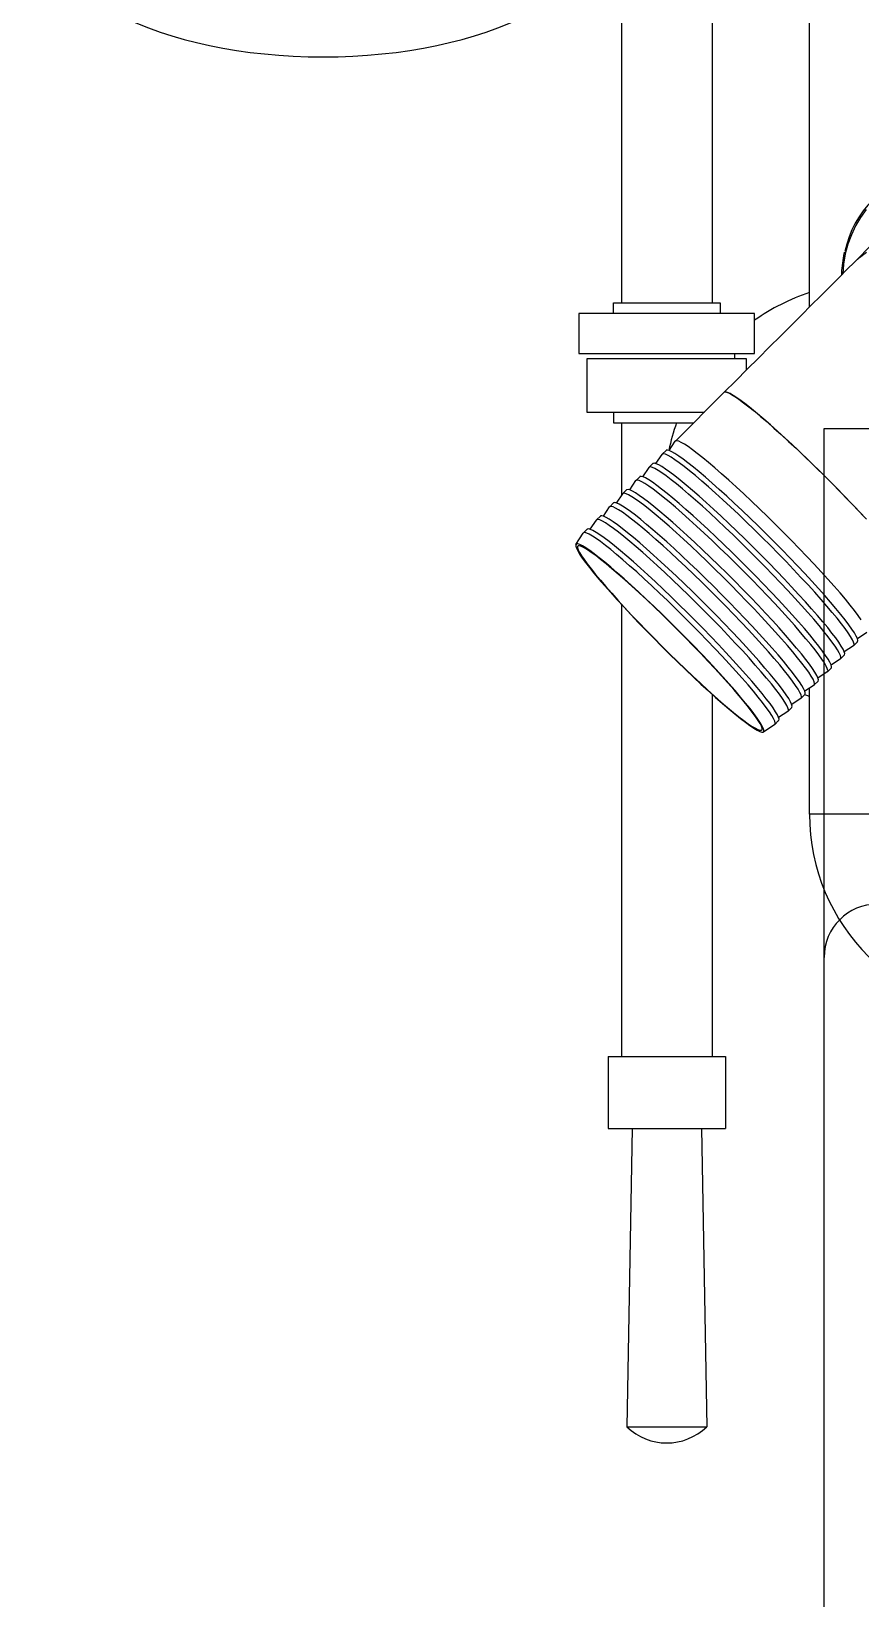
# Model space of a CAD drawing. Header units: millimetres. Extents: x -62354 to 129108, y -71259 to 35407.
# Drawn here: x -24072 to -23761, y 18770 to 19358 of the extents above; entities that cross this region are included whole.
import ezdxf

# ---------------------------------------------------------------- set-up
doc = ezdxf.new("R2010")
doc.units = ezdxf.units.MM
doc.header["$MEASUREMENT"] = 0
doc.layers.add('1st FL Layout xrf$0$CR-Machine', color=7, linetype='Continuous', transparency=0.5)

# ---------------------------------------------------------------- blocks, each defined once
blk = doc.blocks.new('1st FL Layout xrf$0$skjfdhkjhwiueriy872342343243')
for p, q in [((2014, -644.5), (2014, -695.5)), ((1869.27, -690), (1869.27, -650)), ((1787.07, -674.15), (1789.98, -676.31)), ((1789.98, -676.31), (1793.12, -678.19)), ((1806.67, -678.51), (1800.08, -671.92)), ((1805.02, -676.72), (1803.04, -674.11)), ((1901.87, -675.42), (1898.94, -678.18)), ((1900.41, -676.79), (1903.31, -674.09)), ((1941.04, -676.03), (1939.41, -677.19)), ((1945.84, -674.01), (1948.16, -677.49)), ((1793.12, -678.19), (1796.47, -679.77)), ((1796.47, -679.77), (1800, -681.05)), ((1800, -681.05), (1803.69, -682.03)), ((1803.69, -682.03), (1807.52, -682.69)), ((1806.67, -678.51), (1805.02, -676.72)), ((1809.57, -681.41), (1806.67, -678.51)), ((1812.66, -684.51), (1809.57, -681.41)), ((1891.44, -685.43), (1894.46, -682.48)), ((1895.96, -681.03), (1892.95, -683.95)), ((1894.46, -682.48), (1897.46, -679.59)), ((1898.94, -678.18), (1895.96, -681.03)), ((1897.46, -679.59), (1900.41, -676.79)), ((1933.34, -682.01), (1930.97, -684.03)), ((1935.55, -680.2), (1933.34, -682.01)), ((1937.58, -678.59), (1935.55, -680.2)), ((1939.41, -677.19), (1937.58, -678.59)), ((1941.1, -682.11), (1939.07, -683.72)), ((1942.93, -680.72), (1941.1, -682.11)), ((1944.34, -682.13), (1942.51, -683.52)), ((1944.56, -679.56), (1942.93, -680.72)), ((1945.97, -680.96), (1944.34, -682.13)), ((1945.97, -678.63), (1944.56, -679.56)), ((1947.15, -677.95), (1945.97, -678.63)), ((1947.38, -680.04), (1945.97, -680.96)), ((1948.09, -677.52), (1947.15, -677.95)), ((1948.56, -679.36), (1947.38, -680.04)), ((1948.79, -677.34), (1948.09, -677.52)), ((1949.5, -678.93), (1948.56, -679.36)), ((1949.24, -677.41), (1948.79, -677.34)), ((1949.31, -677.47), (1949.24, -677.41)), ((1949.31, -677.47), (1950.72, -678.88)), ((1950.2, -678.75), (1949.5, -678.93)), ((1950.65, -678.82), (1950.2, -678.75)), ((1950.77, -678.94), (1950.65, -678.82)), ((1950.77, -678.94), (1953.09, -682.42)), ((1953.02, -682.45), (1952.08, -682.88)), ((1953.72, -682.27), (1953.02, -682.45)), ((1954.17, -682.34), (1953.72, -682.27)), ((1954.24, -682.4), (1954.17, -682.34)), ((1954.24, -682.4), (1955.65, -683.81)), ((1807.52, -682.69), (1811.17, -683.01)), ((1815.93, -687.78), (1812.66, -684.51)), ((1819.37, -691.21), (1815.93, -687.78)), ((1889.93, -686.93), (1886.93, -689.93)), ((1888.43, -688.43), (1891.44, -685.43)), ((1892.95, -683.95), (1889.93, -686.93)), ((1928.45, -686.22), (1925.8, -688.58)), ((1930.97, -684.03), (1928.45, -686.22)), ((1934.49, -687.55), (1931.97, -689.74)), ((1936.86, -685.54), (1934.49, -687.55)), ((1938.27, -686.94), (1935.9, -688.96)), ((1939.07, -683.72), (1936.86, -685.54)), ((1940.48, -685.13), (1938.27, -686.94)), ((1942.51, -683.52), (1940.48, -685.13)), ((1946.03, -687.04), (1944, -688.65)), ((1947.86, -685.65), (1946.03, -687.04)), ((1949.27, -687.06), (1947.44, -688.45)), ((1949.49, -684.49), (1947.86, -685.65)), ((1950.9, -685.9), (1949.27, -687.06)), ((1950.9, -683.56), (1949.49, -684.49)), ((1952.08, -682.88), (1950.9, -683.56)), ((1952.31, -684.97), (1950.9, -685.9)), ((1953.49, -684.29), (1952.31, -684.97)), ((1954.43, -683.86), (1953.49, -684.29)), ((1955.13, -683.68), (1954.43, -683.86)), ((1955.58, -683.75), (1955.13, -683.68)), ((1955.7, -683.87), (1955.58, -683.75)), ((1955.7, -683.87), (1958.02, -687.36)), ((1957.01, -687.81), (1955.83, -688.49)), ((1957.95, -687.38), (1957.01, -687.81)), ((1958.65, -687.2), (1957.95, -687.38)), ((1959.1, -687.27), (1958.65, -687.2)), ((1959.17, -687.33), (1959.1, -687.27)), ((1959.17, -687.33), (1960.58, -688.74)), ((1822.97, -694.81), (1819.37, -691.21)), ((3241.27, -690), (1869.27, -690)), ((1883.95, -692.95), (1881.03, -695.96)), ((1882.48, -694.46), (1885.43, -691.44)), ((1886.93, -689.93), (1883.95, -692.95)), ((1885.43, -691.44), (1888.43, -688.43)), ((1920.18, -693.73), (1917.25, -696.49)), ((1923.04, -691.09), (1920.18, -693.73)), ((1925.8, -688.58), (1923.04, -691.09)), ((1929.32, -692.1), (1926.56, -694.61)), ((1930.73, -693.51), (1927.97, -696.02)), ((1931.97, -689.74), (1929.32, -692.1)), ((1933.38, -691.15), (1930.73, -693.51)), ((1935.9, -688.96), (1933.38, -691.15)), ((1939.42, -692.48), (1936.9, -694.67)), ((1940.83, -693.89), (1938.31, -696.08)), ((1941.8, -690.47), (1939.42, -692.48)), ((1943.2, -691.88), (1940.83, -693.89)), ((1944, -688.65), (1941.8, -690.47)), ((1945.41, -690.06), (1943.2, -691.88)), ((1947.44, -688.45), (1945.41, -690.06)), ((1948.93, -693.58), (1946.73, -695.4)), ((1950.96, -691.97), (1948.93, -693.58)), ((1952.37, -693.38), (1950.34, -694.99)), ((1952.8, -690.58), (1950.96, -691.97)), ((1954.2, -691.99), (1952.37, -693.38)), ((1954.42, -689.42), (1952.8, -690.58)), ((1955.83, -690.83), (1954.2, -691.99)), ((1955.83, -688.49), (1954.42, -689.42)), ((1957.24, -689.9), (1955.83, -690.83)), ((1958.42, -689.22), (1957.24, -689.9)), ((1959.36, -688.79), (1958.42, -689.22)), ((1960.76, -693.42), (1959.35, -694.35)), ((1960.06, -688.61), (1959.36, -688.79)), ((1960.51, -688.68), (1960.06, -688.61)), ((1960.63, -688.8), (1960.51, -688.68)), ((1960.63, -688.8), (1962.95, -692.29)), ((1961.94, -692.74), (1960.76, -693.42)), ((1962.88, -692.31), (1961.94, -692.74)), ((1963.35, -694.15), (1962.17, -694.83)), ((1963.58, -692.13), (1962.88, -692.31)), ((1964.29, -693.72), (1963.35, -694.15)), ((1964.03, -692.2), (1963.58, -692.13)), ((1964.1, -692.26), (1964.03, -692.2)), ((1964.1, -692.26), (1965.51, -693.67)), ((1964.99, -693.54), (1964.29, -693.72)), ((1965.44, -693.61), (1964.99, -693.54)), ((1965.56, -693.73), (1965.44, -693.61)), ((1965.56, -693.73), (1967.88, -697.22)), ((1823.66, -695.5), (1627, -695.5)), ((1826.7, -698.54), (1822.97, -694.81)), ((1830.57, -702.41), (1826.7, -698.54)), ((1878.18, -698.94), (1875.42, -701.87)), ((1876.79, -700.41), (1879.59, -697.46)), ((1881.03, -695.96), (1878.18, -698.94)), ((1879.59, -697.46), (1882.48, -694.46)), ((1914.27, -699.34), (1911.26, -702.26)), ((1917.25, -696.49), (1914.27, -699.34)), ((1920.78, -700.01), (1917.8, -702.86)), ((1923.7, -697.26), (1920.78, -700.01)), ((1925.11, -698.67), (1922.18, -701.42)), ((1926.56, -694.61), (1923.7, -697.26)), ((1927.97, -696.02), (1925.11, -698.67)), ((1931.49, -699.55), (1928.63, -702.19)), ((1934.25, -697.04), (1931.49, -699.55)), ((1935.66, -698.44), (1932.9, -700.95)), ((1936.9, -694.67), (1934.25, -697.04)), ((1938.31, -696.08), (1935.66, -698.44)), ((1941.83, -699.61), (1939.18, -701.97)), ((1944.35, -697.41), (1941.83, -699.61)), ((1945.76, -698.82), (1943.24, -701.01)), ((1946.73, -695.4), (1944.35, -697.41)), ((1948.14, -696.81), (1945.76, -698.82)), ((1950.34, -694.99), (1948.14, -696.81)), ((1953.87, -698.51), (1951.66, -700.33)), ((1955.27, -699.92), (1953.07, -701.74)), ((1955.89, -696.9), (1953.87, -698.51)), ((1957.3, -698.31), (1955.27, -699.92)), ((1957.73, -695.51), (1955.89, -696.9)), ((1959.14, -696.92), (1957.3, -698.31)), ((1959.35, -694.35), (1957.73, -695.51)), ((1960.76, -695.76), (1959.14, -696.92)), ((1962.17, -694.83), (1960.76, -695.76)), ((1964.28, -699.28), (1962.66, -700.44)), ((1965.69, -698.35), (1964.28, -699.28)), ((1966.87, -697.67), (1965.69, -698.35)), ((1967.1, -699.76), (1965.69, -700.69)), ((2014, -695.5), (1966.74, -695.5)), ((1967.81, -697.24), (1966.87, -697.67)), ((1968.28, -699.08), (1967.1, -699.76)), ((1968.51, -697.06), (1967.81, -697.24)), ((1969.22, -698.65), (1968.28, -699.08)), ((1968.96, -697.14), (1968.51, -697.06)), ((1969.04, -697.19), (1968.96, -697.14)), ((1969.04, -697.19), (1970.44, -698.6)), ((1969.48, -696.5), (1969.18, -697.34)), ((1969.92, -698.47), (1969.22, -698.65)), ((1969.83, -695.5), (1969.48, -696.5)), ((1970.37, -698.54), (1969.92, -698.47)), ((1970.49, -698.66), (1970.37, -698.54)), ((1970.49, -698.66), (1972.81, -702.15)), ((1834.55, -706.39), (1830.57, -702.41)), ((1872.78, -704.73), (1870.27, -707.49)), ((1871.51, -706.12), (1874.09, -703.31)), ((1875.42, -701.87), (1872.78, -704.73)), ((1874.09, -703.31), (1876.79, -700.41)), ((1908.24, -705.24), (1905.24, -708.24)), ((1911.26, -702.26), (1908.24, -705.24)), ((1914.79, -705.78), (1911.77, -708.76)), ((1917.8, -702.86), (1914.79, -705.78)), ((1919.21, -704.27), (1916.2, -707.19)), ((1922.18, -701.42), (1919.21, -704.27)), ((1925.71, -704.94), (1922.73, -707.79)), ((1928.63, -702.19), (1925.71, -704.94)), ((1930.04, -703.6), (1927.12, -706.35)), ((1932.9, -700.95), (1930.04, -703.6)), ((1936.42, -704.48), (1933.56, -707.12)), ((1937.83, -705.89), (1934.97, -708.53)), ((1939.18, -701.97), (1936.42, -704.48)), ((1940.59, -703.38), (1937.83, -705.89)), ((1943.24, -701.01), (1940.59, -703.38)), ((1946.76, -704.54), (1944.11, -706.9)), ((1948.17, -705.95), (1945.52, -708.31)), ((1949.28, -702.34), (1946.76, -704.54)), ((1950.69, -703.75), (1948.17, -705.95)), ((1951.66, -700.33), (1949.28, -702.34)), ((1953.07, -701.74), (1950.69, -703.75)), ((1956.59, -705.26), (1954.22, -707.27)), ((1958.8, -703.44), (1956.59, -705.26)), ((1960.21, -704.85), (1958, -706.67)), ((1960.82, -701.83), (1958.8, -703.44)), ((1962.23, -703.24), (1960.21, -704.85)), ((1962.66, -700.44), (1960.82, -701.83)), ((1964.07, -701.85), (1962.23, -703.24)), ((1965.69, -700.69), (1964.07, -701.85)), ((1967.59, -705.37), (1965.75, -706.76)), ((1969.21, -704.21), (1967.59, -705.37)), ((1970.62, -705.62), (1969, -706.78)), ((1970.62, -703.29), (1969.21, -704.21)), ((1971.8, -702.61), (1970.62, -703.29)), ((1972.03, -704.69), (1970.62, -705.62)), ((1972.74, -702.17), (1971.8, -702.61)), ((1973.21, -704.01), (1972.03, -704.69)), ((1973.44, -701.99), (1972.74, -702.17)), ((1974.15, -703.58), (1973.21, -704.01)), ((1973.89, -702.07), (1973.44, -701.99)), ((1973.97, -702.12), (1973.89, -702.07)), ((1973.97, -702.12), (1975.37, -703.53)), ((1974.85, -703.4), (1974.15, -703.58)), ((1975.3, -703.48), (1974.85, -703.4)), ((1975.42, -703.59), (1975.3, -703.48)), ((1975.42, -703.59), (1977.74, -707.08)), ((1838.62, -710.47), (1834.55, -706.39)), ((1842.79, -714.63), (1838.62, -710.47)), ((1864.69, -713.87), (1866.79, -711.42)), ((1867.91, -710.14), (1865.72, -712.66)), ((1866.79, -711.42), (1869.07, -708.83)), ((1870.27, -707.49), (1867.91, -710.14)), ((1869.07, -708.83), (1871.51, -706.12)), ((1902.26, -711.26), (1899.34, -714.27)), ((1905.24, -708.24), (1902.26, -711.26)), ((1908.76, -711.77), (1905.78, -714.79)), ((1911.77, -708.76), (1908.76, -711.77)), ((1913.18, -710.17), (1910.17, -713.18)), ((1916.2, -707.19), (1913.18, -710.17)), ((1919.72, -710.71), (1916.7, -713.69)), ((1922.73, -707.79), (1919.72, -710.71)), ((1924.14, -709.2), (1921.13, -712.12)), ((1927.12, -706.35), (1924.14, -709.2)), ((1930.64, -709.87), (1927.66, -712.72)), ((1932.05, -711.28), (1929.07, -714.13)), ((1933.56, -707.12), (1930.64, -709.87)), ((1934.97, -708.53), (1932.05, -711.28)), ((1941.35, -709.41), (1938.5, -712.05)), ((1942.76, -710.82), (1939.9, -713.46)), ((1944.11, -706.9), (1941.35, -709.41)), ((1945.52, -708.31), (1942.76, -710.82)), ((1949.04, -711.83), (1946.28, -714.34)), ((1951.7, -709.47), (1949.04, -711.83)), ((1953.1, -710.88), (1950.45, -713.24)), ((1954.22, -707.27), (1951.7, -709.47)), ((1955.62, -708.68), (1953.1, -710.88)), ((1958, -706.67), (1955.62, -708.68)), ((1961.52, -710.19), (1959.15, -712.2)), ((1962.93, -711.6), (1960.56, -713.61)), ((1963.73, -708.37), (1961.52, -710.19)), ((1965.14, -709.78), (1962.93, -711.6)), ((1965.75, -706.76), (1963.73, -708.37)), ((1967.16, -708.17), (1965.14, -709.78)), ((1969, -706.78), (1967.16, -708.17)), ((1970.69, -711.69), (1968.66, -713.3)), ((1972.52, -710.3), (1970.69, -711.69)), ((1973.93, -711.71), (1972.09, -713.1)), ((1974.15, -709.14), (1972.52, -710.3)), ((1975.55, -710.55), (1973.93, -711.71)), ((1975.55, -708.22), (1974.15, -709.14)), ((1976.73, -707.54), (1975.55, -708.22)), ((1976.96, -709.63), (1975.55, -710.55)), ((1977.67, -707.1), (1976.73, -707.54)), ((1978.14, -708.95), (1976.96, -709.63)), ((1978.37, -706.92), (1977.67, -707.1)), ((1979.08, -708.51), (1978.14, -708.95)), ((1978.82, -707), (1978.37, -706.92)), ((1978.9, -707.06), (1978.82, -707)), ((1978.9, -707.06), (1980.31, -708.46)), ((1979.78, -708.33), (1979.08, -708.51)), ((1980.23, -708.41), (1979.78, -708.33)), ((1980.36, -708.52), (1980.23, -708.41)), ((1980.36, -708.52), (1983.17, -712.75)), ((1841.09, -716.06), (1826.1, -716.06)), ((1826.1, -716.06), (1826.1, -782.06)), ((1841.09, -782.06), (1841.09, -716.06)), ((1847.02, -718.86), (1842.79, -714.63)), ((1861.88, -717.24), (1860.27, -719.27)), ((1861.05, -718.28), (1862.77, -716.16)), ((1863.7, -715.03), (1861.88, -717.24)), ((1862.77, -716.16), (1864.69, -713.87)), ((1865.72, -712.66), (1863.7, -715.03)), ((1896.49, -717.25), (1893.73, -720.18)), ((1899.34, -714.27), (1896.49, -717.25)), ((1902.86, -717.8), (1900.01, -720.78)), ((1905.78, -714.79), (1902.86, -717.8)), ((1907.19, -716.2), (1904.27, -719.21)), ((1910.17, -713.18), (1907.19, -716.2)), ((1913.69, -716.7), (1910.71, -719.72)), ((1916.7, -713.69), (1913.69, -716.7)), ((1918.11, -715.1), (1915.1, -718.11)), ((1921.13, -712.12), (1918.11, -715.1)), ((1924.65, -715.64), (1921.63, -718.62)), ((1926.06, -717.05), (1923.04, -720.03)), ((1927.66, -712.72), (1924.65, -715.64)), ((1929.07, -714.13), (1926.06, -717.05)), ((1932.59, -717.65), (1929.58, -720.58)), ((1935.57, -714.8), (1932.59, -717.65)), ((1936.98, -716.21), (1934, -719.06)), ((1938.5, -712.05), (1935.57, -714.8)), ((1939.9, -713.46), (1936.98, -716.21)), ((1943.43, -716.98), (1940.5, -719.73)), ((1946.28, -714.34), (1943.43, -716.98)), ((1947.69, -715.75), (1944.84, -718.39)), ((1950.45, -713.24), (1947.69, -715.75)), ((1953.98, -716.76), (1951.21, -719.27)), ((1956.63, -714.4), (1953.98, -716.76)), ((1958.03, -715.81), (1955.38, -718.17)), ((1959.15, -712.2), (1956.63, -714.4)), ((1960.56, -713.61), (1958.03, -715.81)), ((1964.08, -717.13), (1961.56, -719.33)), ((1966.45, -715.12), (1964.08, -717.13)), ((1967.86, -716.53), (1965.49, -718.54)), ((1968.66, -713.3), (1966.45, -715.12)), ((1970.07, -714.71), (1967.86, -716.53)), ((1972.09, -713.1), (1970.07, -714.71)), ((1974.39, -717.77), (1972.31, -719.45)), ((1975.71, -716.95), (1973.86, -718.38)), ((1976.28, -716.31), (1974.39, -717.77)), ((1977.37, -715.74), (1975.71, -716.95)), ((1977.97, -715.08), (1976.28, -716.31)), ((1978.8, -714.77), (1977.37, -715.74)), ((1979.44, -714.09), (1977.97, -715.08)), ((1980.02, -714.03), (1978.8, -714.77)), ((1980.68, -713.34), (1979.44, -714.09)), ((1981.01, -713.54), (1980.02, -714.03)), ((1980.07, -718.45), (1981.05, -717.01)), ((1981.68, -712.84), (1980.68, -713.34)), ((1980.73, -717.85), (1981.73, -716.38)), ((1981.75, -713.3), (1981.01, -713.54)), ((1981.05, -717.01), (1981.78, -715.79)), ((1982.45, -712.59), (1981.68, -712.84)), ((1981.73, -716.38), (1982.48, -715.14)), ((1982.26, -713.3), (1981.75, -713.3)), ((1981.78, -715.79), (1982.27, -714.81)), ((1982.51, -713.56), (1982.26, -713.3)), ((1982.27, -714.81), (1982.52, -714.06)), ((1982.96, -712.59), (1982.45, -712.59)), ((1982.48, -715.14), (1982.98, -714.13)), ((1982.52, -714.06), (1982.51, -713.56)), ((1983.22, -712.86), (1982.96, -712.59)), ((1982.98, -714.13), (1983.23, -713.37)), ((1983.23, -713.37), (1983.22, -712.86)), ((1843.09, -723.56), (1841.09, -723.56)), ((1847.22, -719.06), (1843.09, -719.06)), ((1843.09, -719.06), (1843.09, -779.06)), ((1851.31, -723.15), (1847.02, -718.86)), ((1855.64, -727.48), (1851.31, -723.15)), ((1856.43, -724.75), (1857.23, -723.46)), ((1857.72, -722.73), (1856.8, -724.13)), ((1857.23, -723.46), (1858.27, -721.94)), ((1858.88, -721.1), (1857.72, -722.73)), ((1858.27, -721.94), (1859.55, -720.21)), ((1860.27, -719.27), (1858.88, -721.1)), ((1859.55, -720.21), (1861.05, -718.28)), ((1891.09, -723.04), (1888.58, -725.8)), ((1893.73, -720.18), (1891.09, -723.04)), ((1900.01, -720.78), (1897.26, -723.7)), ((1901.42, -722.18), (1898.67, -725.11)), ((1904.27, -719.21), (1901.42, -722.18)), ((1907.79, -722.73), (1904.94, -725.71)), ((1910.71, -719.72), (1907.79, -722.73)), ((1912.12, -721.13), (1909.2, -724.14)), ((1915.1, -718.11), (1912.12, -721.13)), ((1918.62, -721.63), (1915.64, -724.65)), ((1920.03, -723.04), (1917.05, -726.06)), ((1921.63, -718.62), (1918.62, -721.63)), ((1923.04, -720.03), (1920.03, -723.04)), ((1926.56, -723.55), (1923.55, -726.56)), ((1929.58, -720.58), (1926.56, -723.55)), ((1930.99, -721.98), (1927.97, -724.96)), ((1934, -719.06), (1930.99, -721.98)), ((1937.52, -722.58), (1934.51, -725.51)), ((1940.5, -719.73), (1937.52, -722.58)), ((1941.91, -721.14), (1938.93, -723.99)), ((1944.84, -718.39), (1941.91, -721.14)), ((1948.36, -721.91), (1945.43, -724.67)), ((1949.77, -723.32), (1946.84, -726.07)), ((1951.21, -719.27), (1948.36, -721.91)), ((1952.62, -720.68), (1949.77, -723.32)), ((1955.38, -718.17), (1952.62, -720.68)), ((1958.91, -721.69), (1956.14, -724.2)), ((1960.32, -723.1), (1957.55, -725.61)), ((1961.56, -719.33), (1958.91, -721.69)), ((1962.97, -720.74), (1960.32, -723.1)), ((1965.49, -718.54), (1962.97, -720.74)), ((1967.64, -723.4), (1965.08, -725.65)), ((1969.61, -721.86), (1967.24, -723.89)), ((1970.06, -721.33), (1967.64, -723.4)), ((1971.82, -720.02), (1969.61, -721.86)), ((1972.31, -719.45), (1970.06, -721.33)), ((1973.86, -718.38), (1971.82, -720.02)), ((1974.49, -725.76), (1976.37, -723.5)), ((1975.8, -723.99), (1977.44, -721.95)), ((1976.37, -723.5), (1978.04, -721.42)), ((1977.44, -721.95), (1978.87, -720.1)), ((1978.04, -721.42), (1979.5, -719.53)), ((1978.87, -720.1), (1980.07, -718.45)), ((1979.5, -719.53), (1980.73, -717.85)), ((1822.1, -769.06), (1822.1, -729.06)), ((1822.1, -729.06), (1826.1, -729.06)), ((1855.69, -726.26), (1855.51, -726.96)), ((1855.51, -727.21), (1855.57, -726.64)), ((1855.51, -726.96), (1855.58, -727.41)), ((1855.64, -727.48), (1855.51, -727.21)), ((1855.57, -726.64), (1855.87, -725.82)), ((1855.58, -727.41), (1855.64, -727.48)), ((1873.95, -745.79), (1855.64, -727.48)), ((1873.95, -745.79), (1855.64, -727.48)), ((1856.12, -725.31), (1855.69, -726.26)), ((1855.87, -725.82), (1856.43, -724.75)), ((1856.8, -724.13), (1856.12, -725.31)), ((1886.22, -728.45), (1884.03, -730.97)), ((1888.58, -725.8), (1886.22, -728.45)), ((1892.1, -729.32), (1889.74, -731.97)), ((1894.61, -726.56), (1892.1, -729.32)), ((1896.02, -727.97), (1893.51, -730.73)), ((1897.26, -723.7), (1894.61, -726.56)), ((1898.67, -725.11), (1896.02, -727.97)), ((1902.19, -728.63), (1899.55, -731.49)), ((1904.94, -725.71), (1902.19, -728.63)), ((1906.35, -727.12), (1903.6, -730.04)), ((1909.2, -724.14), (1906.35, -727.12)), ((1912.72, -727.66), (1909.87, -730.64)), ((1914.13, -729.07), (1911.28, -732.05)), ((1915.64, -724.65), (1912.72, -727.66)), ((1917.05, -726.06), (1914.13, -729.07)), ((1920.58, -729.58), (1917.65, -732.59)), ((1923.55, -726.56), (1920.58, -729.58)), ((1924.96, -727.97), (1921.98, -730.99)), ((1927.97, -724.96), (1924.96, -727.97)), ((1931.49, -728.48), (1928.48, -731.49)), ((1934.51, -725.51), (1931.49, -728.48)), ((1935.92, -726.91), (1932.9, -729.89)), ((1938.93, -723.99), (1935.92, -726.91)), ((1942.45, -727.51), (1939.44, -730.44)), ((1943.86, -728.92), (1940.85, -731.85)), ((1945.43, -724.67), (1942.45, -727.51)), ((1946.84, -726.07), (1943.86, -728.92)), ((1953.29, -726.84), (1950.36, -729.6)), ((1954.7, -728.25), (1951.77, -731.01)), ((1956.14, -724.2), (1953.29, -726.84)), ((1957.55, -725.61), (1954.7, -728.25)), ((1962.11, -728.45), (1959.38, -730.95)), ((1962.4, -728.05), (1959.61, -730.61)), ((1964.74, -726.09), (1962.11, -728.45)), ((1965.08, -725.65), (1962.4, -728.05)), ((1967.24, -723.89), (1964.74, -726.09)), ((1969.72, -731.08), (1971.92, -728.57)), ((1970.17, -730.73), (1972.42, -728.17)), ((1971.92, -728.57), (1973.95, -726.2)), ((1972.42, -728.17), (1974.49, -725.76)), ((1973.95, -726.2), (1975.8, -723.99)), ((2105.03, -727.06), (2132.03, -727.06)), ((2105.03, -771.06), (2105.03, -727.06)), ((2132.03, -771.06), (2132.03, -727.06)), ((1627, -732.06), (1822.1, -732.06)), ((1863.09, -779.06), (1863.09, -734.94)), ((1882.01, -733.34), (1880.2, -735.55)), ((1884.03, -730.97), (1882.01, -733.34)), ((1887.55, -734.49), (1885.54, -736.86)), ((1889.74, -731.97), (1887.55, -734.49)), ((1891.15, -733.38), (1888.96, -735.9)), ((1893.51, -730.73), (1891.15, -733.38)), ((1897.04, -734.25), (1894.67, -736.9)), ((1899.55, -731.49), (1897.04, -734.25)), ((1900.95, -732.9), (1898.44, -735.66)), ((1903.6, -730.04), (1900.95, -732.9)), ((1907.12, -733.56), (1904.48, -736.42)), ((1908.53, -734.97), (1905.89, -737.83)), ((1909.87, -730.64), (1907.12, -733.56)), ((1911.28, -732.05), (1908.53, -734.97)), ((1917.65, -732.59), (1914.8, -735.57)), ((1919.06, -734), (1916.21, -736.98)), ((1921.98, -730.99), (1919.06, -734)), ((1925.51, -734.51), (1922.58, -737.52)), ((1928.48, -731.49), (1925.51, -734.51)), ((1929.89, -732.9), (1926.91, -735.92)), ((1932.9, -729.89), (1929.89, -732.9)), ((1936.42, -733.41), (1933.41, -736.42)), ((1937.83, -734.82), (1934.82, -737.83)), ((1939.44, -730.44), (1936.42, -733.41)), ((1940.85, -731.85), (1937.83, -734.82)), ((1944.37, -735.37), (1941.35, -738.34)), ((1947.38, -732.45), (1944.37, -735.37)), ((1948.79, -733.85), (1945.78, -736.78)), ((1950.36, -729.6), (1947.38, -732.45)), ((1951.77, -731.01), (1948.79, -733.85)), ((1956.57, -733.58), (1953.69, -736.3)), ((1956.74, -733.28), (1953.81, -736.06)), ((1959.38, -730.95), (1956.57, -733.58)), ((1959.61, -730.61), (1956.74, -733.28)), ((1964.86, -736.43), (1967.36, -733.7)), ((1965.21, -736.2), (1967.76, -733.41)), ((1967.36, -733.7), (1969.72, -731.08)), ((1967.76, -733.41), (1970.17, -730.73)), ((1968.97, -732.06), (2105.03, -732.06)), ((2132.03, -736.06), (2244.03, -734.06)), ((2244.03, -764.06), (2244.03, -734.06)), ((1867.09, -769.06), (1867.09, -738.94)), ((1876.03, -741.04), (1875.11, -742.45)), ((1877.19, -739.41), (1876.03, -741.04)), ((1878.59, -737.58), (1877.19, -739.41)), ((1880.2, -735.55), (1878.59, -737.58)), ((1882.11, -741.1), (1880.72, -742.93)), ((1883.72, -739.07), (1882.11, -741.1)), ((1885.13, -740.48), (1883.52, -742.51)), ((1885.54, -736.86), (1883.72, -739.07)), ((1886.94, -738.27), (1885.13, -740.48)), ((1888.96, -735.9), (1886.94, -738.27)), ((1892.48, -739.42), (1890.47, -741.8)), ((1893.89, -740.83), (1891.88, -743.2)), ((1894.67, -736.9), (1892.48, -739.42)), ((1896.08, -738.31), (1893.89, -740.83)), ((1898.44, -735.66), (1896.08, -738.31)), ((1901.97, -739.18), (1899.61, -741.83)), ((1903.38, -740.59), (1901.01, -743.24)), ((1904.48, -736.42), (1901.97, -739.18)), ((1905.89, -737.83), (1903.38, -740.59)), ((1909.41, -741.35), (1906.9, -744.11)), ((1912.05, -738.5), (1909.41, -741.35)), ((1913.46, -739.9), (1910.82, -742.76)), ((1914.8, -735.57), (1912.05, -738.5)), ((1916.21, -736.98), (1913.46, -739.9)), ((1919.73, -740.5), (1916.98, -743.43)), ((1922.58, -737.52), (1919.73, -740.5)), ((1923.99, -738.93), (1921.14, -741.91)), ((1926.91, -735.92), (1923.99, -738.93)), ((1930.44, -739.44), (1927.51, -742.45)), ((1931.85, -740.85), (1928.92, -743.86)), ((1933.41, -736.42), (1930.44, -739.44)), ((1934.82, -737.83), (1931.85, -740.85)), ((1941.35, -738.34), (1938.34, -741.35)), ((1942.76, -739.75), (1939.75, -742.76)), ((1945.78, -736.78), (1942.76, -739.75)), ((1950.83, -738.93), (1947.84, -741.86)), ((1950.77, -739.11), (1947.84, -741.98)), ((1953.69, -736.3), (1950.77, -739.11)), ((1953.81, -736.06), (1950.83, -738.93)), ((1959.51, -742.12), (1962.24, -739.25)), ((1959.75, -742), (1962.53, -739.07)), ((1962.24, -739.25), (1964.86, -736.43)), ((1962.53, -739.07), (1965.21, -736.2)), ((1874, -744.57), (1873.82, -745.27)), ((1873.82, -745.27), (1873.89, -745.72)), ((1873.89, -745.72), (1874.01, -745.84)), ((1874.43, -743.62), (1874, -744.57)), ((1877.49, -748.16), (1874.01, -745.84)), ((1875.11, -742.45), (1874.43, -743.62)), ((1877.95, -747.15), (1877.52, -748.09)), ((1878.63, -745.97), (1877.95, -747.15)), ((1879.56, -744.56), (1878.63, -745.97)), ((1880.72, -742.93), (1879.56, -744.56)), ((1880.96, -745.97), (1880.04, -747.38)), ((1882.13, -744.34), (1880.96, -745.97)), ((1883.52, -742.51), (1882.13, -744.34)), ((1887.04, -746.03), (1885.65, -747.86)), ((1888.65, -744), (1887.04, -746.03)), ((1890.06, -745.41), (1888.45, -747.44)), ((1890.47, -741.8), (1888.65, -744)), ((1891.88, -743.2), (1890.06, -745.41)), ((1895.4, -746.73), (1893.58, -748.93)), ((1897.41, -744.35), (1895.4, -746.73)), ((1898.82, -745.76), (1896.81, -748.14)), ((1899.61, -741.83), (1897.41, -744.35)), ((1901.01, -743.24), (1898.82, -745.76)), ((1904.54, -746.76), (1902.34, -749.28)), ((1906.9, -744.11), (1904.54, -746.76)), ((1908.31, -745.52), (1905.95, -748.17)), ((1910.82, -742.76), (1908.31, -745.52)), ((1914.34, -746.28), (1911.83, -749.04)), ((1916.98, -743.43), (1914.34, -746.28)), ((1918.39, -744.84), (1915.75, -747.69)), ((1921.14, -741.91), (1918.39, -744.84)), ((1924.67, -745.43), (1921.91, -748.36)), ((1926.07, -746.84), (1923.32, -749.77)), ((1927.51, -742.45), (1924.67, -745.43)), ((1928.92, -743.86), (1926.07, -746.84)), ((1935.37, -744.37), (1932.45, -747.38)), ((1936.78, -745.78), (1933.85, -748.79)), ((1938.34, -741.35), (1935.37, -744.37)), ((1939.75, -742.76), (1936.78, -745.78)), ((1944.84, -744.84), (1941.86, -747.84)), ((1944.9, -744.9), (1941.98, -747.84)), ((1947.84, -741.86), (1944.84, -744.84)), ((1947.84, -741.98), (1944.9, -744.9)), ((1953.83, -747.98), (1956.7, -745.04)), ((1953.95, -747.98), (1956.88, -744.98)), ((1956.7, -745.04), (1959.51, -742.12)), ((1956.88, -744.98), (1959.75, -742)), ((1877.52, -748.09), (1877.34, -748.79)), ((1877.34, -748.79), (1877.41, -749.24)), ((1877.41, -749.24), (1877.47, -749.31)), ((1878.88, -750.72), (1877.47, -749.31)), ((1878.93, -749.5), (1878.75, -750.2)), ((1878.75, -750.2), (1878.82, -750.65)), ((1878.82, -750.65), (1878.94, -750.77)), ((1879.36, -748.56), (1878.93, -749.5)), ((1882.42, -753.09), (1878.94, -750.77)), ((1880.04, -747.38), (1879.36, -748.56)), ((1882.45, -753.02), (1882.27, -753.72)), ((1882.88, -752.08), (1882.45, -753.02)), ((1883.56, -750.9), (1882.88, -752.08)), ((1884.49, -749.49), (1883.56, -750.9)), ((1884.97, -752.31), (1884.29, -753.49)), ((1885.65, -747.86), (1884.49, -749.49)), ((1885.9, -750.9), (1884.97, -752.31)), ((1887.06, -749.27), (1885.9, -750.9)), ((1888.45, -747.44), (1887.06, -749.27)), ((1890.58, -752.8), (1889.42, -754.42)), ((1891.97, -750.96), (1890.58, -752.8)), ((1893.58, -748.93), (1891.97, -750.96)), ((1893.38, -752.37), (1891.99, -754.2)), ((1894.99, -750.34), (1893.38, -752.37)), ((1896.81, -748.14), (1894.99, -750.34)), ((1900.33, -751.66), (1898.51, -753.87)), ((1901.74, -753.07), (1899.92, -755.27)), ((1902.34, -749.28), (1900.33, -751.66)), ((1903.75, -750.69), (1901.74, -753.07)), ((1905.95, -748.17), (1903.75, -750.69)), ((1909.47, -751.7), (1907.27, -754.22)), ((1910.88, -753.1), (1908.68, -755.62)), ((1911.83, -749.04), (1909.47, -751.7)), ((1913.24, -750.45), (1910.88, -753.1)), ((1915.75, -747.69), (1913.24, -750.45)), ((1919.27, -751.21), (1916.76, -753.98)), ((1920.68, -752.62), (1918.17, -755.38)), ((1921.91, -748.36), (1919.27, -751.21)), ((1923.32, -749.77), (1920.68, -752.62)), ((1929.6, -750.36), (1926.84, -753.29)), ((1931.01, -751.77), (1928.25, -754.7)), ((1932.45, -747.38), (1929.6, -750.36)), ((1933.85, -748.79), (1931.01, -751.77)), ((1938.93, -750.83), (1936.06, -753.81)), ((1939.11, -750.77), (1936.3, -753.69)), ((1941.86, -747.84), (1938.93, -750.83)), ((1941.98, -747.84), (1939.11, -750.77)), ((1947.98, -753.83), (1950.91, -750.91)), ((1947.98, -753.95), (1950.98, -750.98)), ((1950.91, -750.91), (1953.83, -747.98)), ((1950.98, -750.98), (1953.95, -747.98)), ((1882.27, -753.72), (1882.34, -754.17)), ((1882.34, -754.17), (1882.4, -754.24)), ((1883.81, -755.65), (1882.4, -754.24)), ((1883.86, -754.43), (1883.68, -755.13)), ((1883.68, -755.13), (1883.75, -755.58)), ((1883.75, -755.58), (1883.87, -755.7)), ((1884.29, -753.49), (1883.86, -754.43)), ((1887.36, -758.02), (1883.87, -755.7)), ((1887.38, -757.95), (1887.2, -758.65)), ((1887.2, -758.65), (1887.27, -759.1)), ((1887.81, -757.01), (1887.38, -757.95)), ((1888.49, -755.83), (1887.81, -757.01)), ((1889.42, -754.42), (1888.49, -755.83)), ((1889.22, -758.42), (1888.79, -759.36)), ((1889.9, -757.24), (1889.22, -758.42)), ((1890.83, -755.83), (1889.9, -757.24)), ((1891.99, -754.2), (1890.83, -755.83)), ((1895.51, -757.73), (1894.35, -759.35)), ((1896.9, -755.89), (1895.51, -757.73)), ((1898.51, -753.87), (1896.9, -755.89)), ((1898.31, -757.3), (1896.92, -759.14)), ((1899.92, -755.27), (1898.31, -757.3)), ((1903.44, -758.8), (1901.83, -760.82)), ((1905.26, -756.59), (1903.44, -758.8)), ((1906.67, -758), (1904.85, -760.21)), ((1907.27, -754.22), (1905.26, -756.59)), ((1908.68, -755.62), (1906.67, -758)), ((1914.4, -756.63), (1912.2, -759.15)), ((1915.81, -758.03), (1913.61, -760.56)), ((1916.76, -753.98), (1914.4, -756.63)), ((1918.17, -755.38), (1915.81, -758.03)), ((1921.69, -758.91), (1919.33, -761.56)), ((1924.2, -756.14), (1921.69, -758.91)), ((1925.61, -757.55), (1923.1, -760.32)), ((1926.84, -753.29), (1924.2, -756.14)), ((1928.25, -754.7), (1925.61, -757.55)), ((1933.28, -756.74), (1930.61, -759.61)), ((1933.58, -756.57), (1930.95, -759.38)), ((1936.06, -753.81), (1933.28, -756.74)), ((1936.3, -753.69), (1933.58, -756.57)), ((1942, -759.75), (1944.98, -756.88)), ((1942.12, -759.51), (1945.04, -756.7)), ((1944.98, -756.88), (1947.98, -753.95)), ((1945.04, -756.7), (1947.98, -753.83)), ((1887.27, -759.1), (1887.33, -759.17)), ((1888.74, -760.58), (1887.33, -759.17)), ((1888.79, -759.36), (1888.61, -760.06)), ((1888.61, -760.06), (1888.68, -760.51)), ((1888.68, -760.51), (1888.8, -760.63)), ((1892.29, -762.95), (1888.8, -760.63)), ((1892.31, -762.88), (1892.13, -763.58)), ((1892.13, -763.58), (1892.2, -764.03)), ((1892.2, -764.03), (1892.26, -764.1)), ((1893.67, -765.51), (1892.26, -764.1)), ((1892.74, -761.94), (1892.31, -762.88)), ((1893.42, -760.76), (1892.74, -761.94)), ((1894.35, -759.35), (1893.42, -760.76)), ((1893.72, -764.29), (1893.54, -764.99)), ((1894.15, -763.35), (1893.72, -764.29)), ((1894.83, -762.17), (1894.15, -763.35)), ((1895.76, -760.76), (1894.83, -762.17)), ((1896.92, -759.14), (1895.76, -760.76)), ((1899.28, -764.28), (1898.35, -765.69)), ((1900.44, -762.66), (1899.28, -764.28)), ((1901.83, -760.82), (1900.44, -762.66)), ((1901.85, -764.07), (1900.69, -765.69)), ((1903.24, -762.23), (1901.85, -764.07)), ((1904.85, -760.21), (1903.24, -762.23)), ((1908.37, -763.73), (1906.76, -765.75)), ((1910.19, -761.52), (1908.37, -763.73)), ((1911.6, -762.93), (1909.78, -765.14)), ((1912.2, -759.15), (1910.19, -761.52)), ((1913.61, -760.56), (1911.6, -762.93)), ((1917.13, -764.08), (1915.12, -766.45)), ((1919.33, -761.56), (1917.13, -764.08)), ((1920.74, -762.97), (1918.54, -765.49)), ((1923.1, -760.32), (1920.74, -762.97)), ((1926.09, -764.74), (1923.89, -767.24)), ((1928.05, -762.4), (1925.65, -765.08)), ((1928.45, -762.11), (1926.09, -764.74)), ((1930.61, -759.61), (1928.05, -762.4)), ((1930.95, -759.38), (1928.45, -762.11)), ((1933.7, -767.36), (1936.43, -764.86)), ((1936.2, -765.21), (1939.07, -762.53)), ((1936.43, -764.86), (1939.25, -762.24)), ((1939.07, -762.53), (1942, -759.75)), ((1939.25, -762.24), (1942.12, -759.51)), ((2132.03, -762.06), (2244.03, -764.06)), ((1627, -766.06), (1822.1, -766.06)), ((1826.1, -769.06), (1822.1, -769.06)), ((1863.09, -769.06), (1867.09, -769.06)), ((1867.09, -766.06), (1894.48, -766.06)), ((1893.54, -764.99), (1893.61, -765.44)), ((1893.61, -765.44), (1893.73, -765.56)), ((1897.22, -767.88), (1893.73, -765.56)), ((1897.24, -767.81), (1897.06, -768.51)), ((1897.06, -768.51), (1897.14, -768.96)), ((1897.14, -768.96), (1897.19, -769.04)), ((1898.6, -770.44), (1897.19, -769.04)), ((1897.67, -766.87), (1897.24, -767.81)), ((1898.35, -765.69), (1897.67, -766.87)), ((1898.65, -769.22), (1898.47, -769.92)), ((1898.47, -769.92), (1898.54, -770.37)), ((1898.54, -770.37), (1898.66, -770.49)), ((1899.08, -768.28), (1898.65, -769.22)), ((1902.15, -772.81), (1898.66, -770.49)), ((1899.76, -767.1), (1899.08, -768.28)), ((1900.69, -765.69), (1899.76, -767.1)), ((1903.29, -770.62), (1902.61, -771.8)), ((1904.21, -769.21), (1903.29, -770.62)), ((1905.37, -767.59), (1904.21, -769.21)), ((1905.62, -770.62), (1904.69, -772.03)), ((1906.76, -765.75), (1905.37, -767.59)), ((1906.78, -769), (1905.62, -770.62)), ((1908.17, -767.16), (1906.78, -769)), ((1909.78, -765.14), (1908.17, -767.16)), ((1911.69, -770.69), (1910.3, -772.52)), ((1913.3, -768.66), (1911.69, -770.69)), ((1914.71, -770.07), (1913.1, -772.09)), ((1915.12, -766.45), (1913.3, -768.66)), ((1916.53, -767.86), (1914.71, -770.07)), ((1918.54, -765.49), (1916.53, -767.86)), ((1921.33, -770.06), (1919.45, -772.31)), ((1921.86, -769.61), (1920.02, -771.82)), ((1923.4, -767.64), (1921.33, -770.06)), ((1923.89, -767.24), (1921.86, -769.61)), ((1925.65, -765.08), (1923.4, -767.64)), ((1928.17, -772.42), (1930.73, -770.17)), ((1928.57, -771.92), (1931.08, -769.72)), ((1930.73, -770.17), (1933.41, -767.76)), ((1931.08, -769.72), (1933.7, -767.36)), ((1933.41, -767.76), (1936.2, -765.21)), ((1935.27, -766.06), (2105.03, -766.06)), ((1902.17, -772.74), (1901.99, -773.44)), ((1901.99, -773.44), (1902.07, -773.89)), ((1902.07, -773.89), (1902.12, -773.97)), ((1903.53, -775.37), (1902.12, -773.97)), ((1902.61, -771.8), (1902.17, -772.74)), ((1903.58, -774.15), (1903.4, -774.85)), ((1903.4, -774.85), (1903.48, -775.3)), ((1903.48, -775.3), (1903.59, -775.42)), ((1904.01, -773.21), (1903.58, -774.15)), ((1907.08, -777.74), (1903.59, -775.42)), ((1904.69, -772.03), (1904.01, -773.21)), ((1908.22, -775.55), (1907.54, -776.73)), ((1909.14, -774.15), (1908.22, -775.55)), ((1910.3, -772.52), (1909.14, -774.15)), ((1910.55, -775.55), (1909.63, -776.96)), ((1911.71, -773.93), (1910.55, -775.55)), ((1913.1, -772.09), (1911.71, -773.93)), ((1916.31, -776.28), (1915.08, -777.97)), ((1916.95, -775.71), (1915.74, -777.37)), ((1917.77, -774.39), (1916.31, -776.28)), ((1918.38, -773.86), (1916.95, -775.71)), ((1919.45, -772.31), (1917.77, -774.39)), ((1920.02, -771.82), (1918.38, -773.86)), ((1921.42, -778.04), (1923.5, -776.37)), ((1921.95, -777.44), (1923.99, -775.8)), ((1923.5, -776.37), (1925.76, -774.49)), ((1923.99, -775.8), (1926.2, -773.95)), ((1925.76, -774.49), (1928.17, -772.42)), ((1926.2, -773.95), (1928.57, -771.92)), ((2105.03, -771.06), (2132.03, -771.06)), ((1826.1, -782.06), (1841.09, -782.06)), ((1843.09, -779.06), (1863.09, -779.06)), ((1907.1, -777.67), (1906.92, -778.37)), ((1906.92, -778.37), (1907, -778.82)), ((1907, -778.82), (1907.06, -778.9)), ((1908.46, -780.31), (1907.06, -778.9)), ((1907.54, -776.73), (1907.1, -777.67)), ((1908.51, -779.08), (1908.33, -779.78)), ((1908.33, -779.78), (1908.41, -780.23)), ((1908.41, -780.23), (1908.52, -780.36)), ((1908.95, -778.14), (1908.51, -779.08)), ((1912.75, -783.17), (1908.52, -780.36)), ((1909.63, -776.96), (1908.95, -778.14)), ((1912.84, -781.68), (1912.59, -782.45)), ((1912.59, -782.45), (1912.59, -782.96)), ((1913.34, -780.68), (1912.84, -781.68)), ((1913.54, -781.01), (1913.3, -781.75)), ((1913.3, -781.75), (1913.3, -782.26)), ((1913.3, -782.26), (1913.56, -782.51)), ((1914.09, -779.44), (1913.34, -780.68)), ((1914.03, -780.02), (1913.54, -781.01)), ((1913.56, -782.51), (1914.06, -782.52)), ((1914.77, -778.8), (1914.03, -780.02)), ((1914.06, -782.52), (1914.81, -782.27)), ((1915.08, -777.97), (1914.09, -779.44)), ((1914.13, -782.98), (1915.14, -782.48)), ((1915.74, -777.37), (1914.77, -778.8)), ((1914.81, -782.27), (1915.79, -781.78)), ((1915.14, -782.48), (1916.38, -781.73)), ((1915.79, -781.78), (1917.01, -781.05)), ((1916.38, -781.73), (1917.85, -780.73)), ((1917.01, -781.05), (1918.45, -780.07)), ((1917.85, -780.73), (1919.53, -779.5)), ((1918.45, -780.07), (1920.1, -778.87)), ((1919.53, -779.5), (1921.42, -778.04)), ((1920.1, -778.87), (1921.95, -777.44)), ((1912.59, -782.96), (1912.86, -783.22)), ((1912.86, -783.22), (1913.37, -783.23)), ((1913.37, -783.23), (1914.13, -782.98))]:
    blk.add_line(p, q)
for centre, radius, start, end in [((2014, -620), 75.5, 270, 360), ((1810.54, -644.71), 38.28, 191.1938, 258.32263), ((2067.77, -670), 20, 90, 270), ((1894, -670), 80, 198.58735, 215.15434), ((2228.4, -749.06), 21.66, 316.17632, 43.82368), ((1894, -670), 80, 250.34726, 258.06481)]:
    blk.add_arc(centre, radius, start, end)
for major_axis, start_param, end_param in [((0, 109.5), 4.712389, 6.283185), ((0, -109.5), 0, 1.570796)]:
    blk.add_ellipse((1675, -878), major_axis=major_axis, ratio=0.5, start_param=start_param, end_param=end_param)
blk.add_open_spline([(1811.51, -683.36), (1811.3, -683.35), (1809.81, -683.35), (1807.13, -683.03), (1804.49, -682.67), (1803.15, -682.33), (1802.98, -682.29)], degree=3, knots=[0, 0, 0, 0, 0.618617, 4.347851, 8.075046, 8.618447, 8.618447, 8.618447, 8.618447])
blk = doc.blocks.new('1st FL Layout xrf')
at = {"layer": '1st FL Layout xrf$0$CR-Machine', "rotation": 270}
blk.add_blockref('1st FL Layout xrf$0$skjfdhkjhwiueriy872342343243', (-23084.86, 21078.49), dxfattribs=at)

msp = doc.modelspace()

# ---------------------------------------------------------------- block references
msp.add_blockref('1st FL Layout xrf', (0, 0))

doc.saveas('drawing.dxf')
